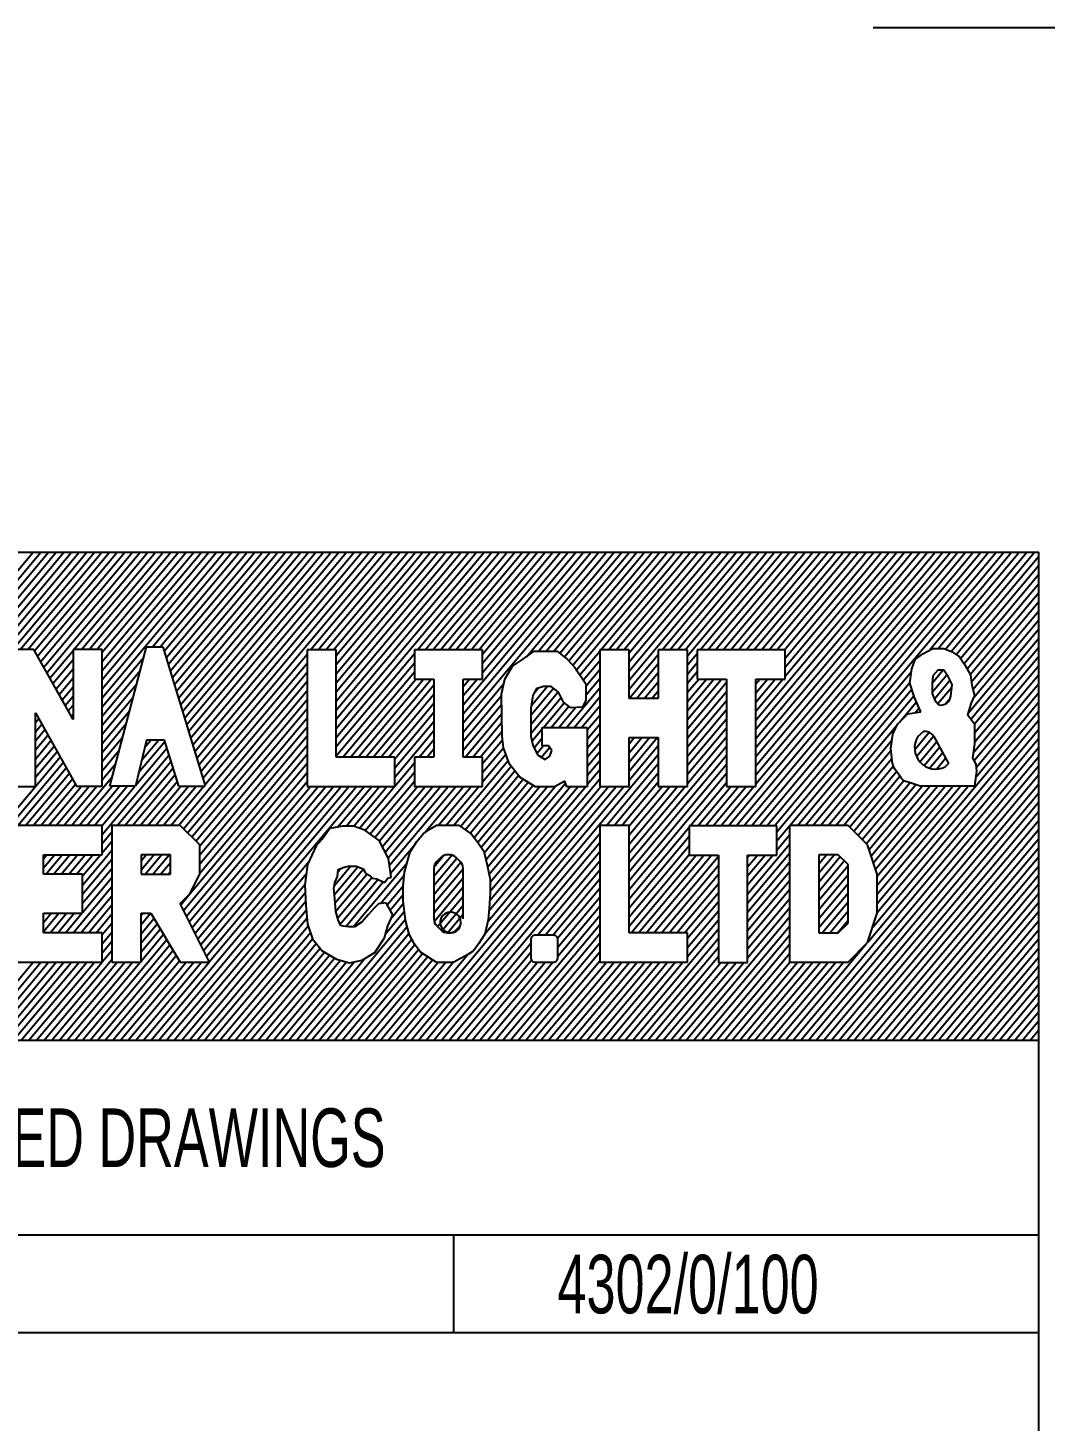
# Model space of a CAD drawing. Extents: x -5933 to 5929, y -4179 to 4187.
# Drawn here: x 5142 to 5664, y 3473 to 4187 of the extents above; entities that cross this region are included whole.
import ezdxf

# ---------------------------------------------------------------- set-up
doc = ezdxf.new("R2010")
doc.units = 0
doc.linetypes.add('SOLID', pattern=[0])
doc.layers.add('1', color=7, linetype='SOLID')
doc.layers.add('2', color=7, linetype='SOLID')

# ---------------------------------------------------------------- blocks, each defined once
blk = doc.blocks.new('*X475')
at = {"layer": '2', "color": 7, "linetype": 'SOLID'}
for points in [[(5103.342773, 3868.198486), (5145.185547, 3918.064209)], [(5107.259277, 3868.198486), (5149.101562, 3918.064209)], [(5111.175781, 3868.198486), (5153.017578, 3918.064209)], [(5115.091797, 3868.198486), (5156.933594, 3918.064209)], [(5119.007812, 3868.198486), (5160.850098, 3918.064209)], [(5121.400879, 3866.383057), (5164.766113, 3918.064209)], [(5121.400879, 3861.716064), (5168.682617, 3918.064209)], [(5121.400879, 3857.048828), (5172.598633, 3918.064209)], [(5134.672852, 3868.198486), (5176.514648, 3918.064209)], [(5138.588867, 3868.198486), (5180.430664, 3918.064209)], [(5142.504883, 3868.198486), (5184.347656, 3918.064209)], [(5145.852539, 3867.520752), (5188.26416, 3918.064209)], [(5147.422852, 3864.725098), (5192.180176, 3918.064209)], [(5148.993652, 3861.929688), (5196.096191, 3918.064209)], [(5150.563965, 3859.134277), (5200.012207, 3918.064209)], [(5152.134766, 3856.338379), (5203.928223, 3918.064209)], [(5166.001953, 3868.198486), (5207.844727, 3918.064209)], [(5169.918945, 3868.198486), (5211.761719, 3918.064209)], [(5173.834961, 3868.198486), (5215.677734, 3918.064209)], [(5177.751465, 3868.198486), (5219.59375, 3918.064209)], [(5180.483887, 3866.78833), (5223.509766, 3918.064209)], [(5180.483887, 3862.121094), (5227.425781, 3918.064209)], [(5180.483887, 3857.453857), (5231.342285, 3918.064209)], [(5180.483887, 3852.786865), (5235.258789, 3918.064209)], [(5180.483887, 3848.119629), (5239.174805, 3918.064209)], [(5180.483887, 3843.452393), (5243.09082, 3918.064209)], [(5206.266602, 3869.511475), (5247.006836, 3918.064209)], [(5210.182617, 3869.511475), (5250.922852, 3918.064209)], [(5212.237305, 3867.292725), (5254.839355, 3918.064209)], [(5213.28418, 3863.873535), (5258.755859, 3918.064209)], [(5214.331055, 3860.454346), (5262.671875, 3918.064209)], [(5215.378418, 3857.034912), (5266.587891, 3918.064209)], [(5216.425781, 3853.615723), (5270.503906, 3918.064209)], [(5217.473145, 3850.196533), (5274.419922, 3918.064209)], [(5218.52002, 3846.777344), (5278.336914, 3918.064209)], [(5219.566406, 3843.358154), (5282.253418, 3918.064209)], [(5220.614258, 3839.938965), (5286.169434, 3918.064209)], [(5221.661133, 3836.519775), (5290.085449, 3918.064209)], [(5222.708984, 3833.100342), (5294.001465, 3918.064209)], [(5223.755859, 3829.681152), (5297.91748, 3918.064209)], [(5224.802734, 3826.261963), (5301.833984, 3918.064209)], [(5225.849609, 3822.842773), (5305.750977, 3918.064209)], [(5226.896973, 3819.423584), (5309.666992, 3918.064209)], [(5227.944336, 3816.004395), (5313.583008, 3918.064209)], [(5228.991699, 3812.585205), (5317.499023, 3918.064209)], [(5230.038574, 3809.165527), (5321.415039, 3918.064209)], [(5231.085938, 3805.746582), (5325.331543, 3918.064209)], [(5287.29248, 3868.064209), (5329.248047, 3918.064209)], [(5291.208496, 3868.064209), (5333.164062, 3918.064209)], [(5295.125, 3868.064209), (5337.080078, 3918.064209)], [(5299.041992, 3868.064209), (5340.996094, 3918.064209)], [(5300.484375, 3865.117188), (5344.912598, 3918.064209)], [(5300.484375, 3860.449707), (5348.828613, 3918.064209)], [(5300.484375, 3855.782715), (5352.745117, 3918.064209)], [(5300.484375, 3851.115479), (5356.661133, 3918.064209)], [(5300.484375, 3846.448242), (5360.577148, 3918.064209)], [(5300.484375, 3841.78125), (5364.493164, 3918.064209)], [(5300.484375, 3837.114014), (5368.410156, 3918.064209)], [(5300.484375, 3832.446777), (5372.326172, 3918.064209)], [(5300.484375, 3827.779785), (5376.242676, 3918.064209)], [(5300.484375, 3823.112549), (5380.158691, 3918.064209)], [(5342.119629, 3868.064209), (5384.074707, 3918.064209)], [(5346.036133, 3868.064209), (5387.990723, 3918.064209)], [(5349.952148, 3868.064209), (5391.907227, 3918.064209)], [(5353.868164, 3868.064209), (5395.823242, 3918.064209)], [(5357.78418, 3868.064209), (5399.740234, 3918.064209)], [(5361.701172, 3868.064209), (5403.65625, 3918.064209)], [(5365.484375, 3839.90332), (5431.069336, 3918.064209)], [(5365.484375, 3835.236328), (5434.985352, 3918.064209)], [(5365.484375, 3830.568848), (5438.901855, 3918.064209)], [(5365.617188, 3868.064209), (5407.572266, 3918.064209)], [(5369.533691, 3868.064209), (5411.488281, 3918.064209)], [(5373.449707, 3868.064209), (5415.404785, 3918.064209)], [(5375.484375, 3865.82251), (5419.320801, 3918.064209)], [(5375.484375, 3861.155029), (5423.237305, 3918.064209)], [(5375.484375, 3856.488037), (5427.15332, 3918.064209)], [(5397.895996, 3864.52832), (5442.817871, 3918.064209)], [(5404.157715, 3867.323242), (5446.734375, 3918.064209)], [(5408.07373, 3867.323242), (5450.650391, 3918.064209)], [(5411.989746, 3867.323242), (5454.566406, 3918.064209)], [(5415.024902, 3866.273193), (5458.482422, 3918.064209)], [(5417.368164, 3864.398438), (5462.399414, 3918.064209)], [(5419.61377, 3862.407227), (5466.315918, 3918.064209)], [(5421.658203, 3860.176758), (5470.231934, 3918.064209)], [(5423.5625, 3857.778809), (5474.147949, 3918.064209)], [(5436.108887, 3868.064209), (5478.063965, 3918.064209)], [(5440.025391, 3868.064209), (5481.97998, 3918.064209)], [(5443.941406, 3868.064209), (5485.896484, 3918.064209)], [(5447.857422, 3868.064209), (5489.813477, 3918.064209)], [(5450.484375, 3866.527832), (5493.729492, 3918.064209)], [(5450.484375, 3861.860352), (5497.645508, 3918.064209)], [(5450.484375, 3857.193359), (5501.561523, 3918.064209)], [(5450.484375, 3852.525879), (5505.477539, 3918.064209)], [(5467.438965, 3868.064209), (5509.394043, 3918.064209)], [(5471.35498, 3868.064209), (5513.310547, 3918.064209)], [(5475.270996, 3868.064209), (5517.226562, 3918.064209)], [(5479.1875, 3868.064209), (5521.142578, 3918.064209)], [(5480.484375, 3864.942871), (5525.058594, 3918.064209)], [(5487.020508, 3868.064209), (5528.974609, 3918.064209)], [(5490.936523, 3868.064209), (5532.891113, 3918.064209)], [(5494.852539, 3868.064209), (5536.807617, 3918.064209)], [(5498.768555, 3868.064209), (5540.723633, 3918.064209)], [(5501.455566, 3777.922852), (5619.047852, 3918.064209)], [(5502.685059, 3868.064209), (5544.639648, 3918.064209)], [(5505.371582, 3777.922852), (5622.964355, 3918.064209)], [(5506.601562, 3868.064209), (5548.555664, 3918.064209)], [(5509.288086, 3777.922852), (5626.880371, 3918.064209)], [(5510.517578, 3868.064209), (5552.47168, 3918.064209)], [(5513.204102, 3777.922852), (5630.796875, 3918.064209)], [(5514.433594, 3868.064209), (5556.388672, 3918.064209)], [(5515.484375, 3831.979492), (5587.71875, 3918.064209)], [(5515.484375, 3827.312256), (5591.634766, 3918.064209)], [(5515.484375, 3822.645264), (5595.550781, 3918.064209)], [(5515.484375, 3817.978027), (5599.467285, 3918.064209)], [(5515.484375, 3813.310791), (5603.383301, 3918.064209)], [(5515.484375, 3808.643555), (5607.299805, 3918.064209)], [(5515.484375, 3803.976562), (5611.21582, 3918.064209)], [(5515.484375, 3799.309326), (5615.131836, 3918.064209)], [(5517.120117, 3777.922852), (5634.712891, 3918.064209)], [(5518.349609, 3868.064209), (5560.305176, 3918.064209)], [(5521.036133, 3777.922852), (5638.628906, 3918.064209)], [(5522.265625, 3868.064209), (5564.221191, 3918.064209)], [(5524.953125, 3777.922852), (5642.544922, 3918.064209)], [(5526.182129, 3868.064209), (5568.137207, 3918.064209)], [(5530.098633, 3868.064209), (5572.053223, 3918.064209)], [(5530.484375, 3863.857422), (5575.969238, 3918.064209)], [(5530.484375, 3859.189941), (5579.885742, 3918.064209)], [(5530.484375, 3854.522949), (5583.802734, 3918.064209)], [(5604.11377, 3867.595703), (5646.461914, 3918.064209)], [(5608.97168, 3868.718018), (5650.37793, 3918.064209)], [(5612.60498, 3868.381348), (5654.294434, 3918.064209)], [(5615.507324, 3867.172607), (5658.210449, 3918.064209)], [(5618.117676, 3865.615723), (5660.484375, 3916.107422)], [(5620.396484, 3863.665771), (5660.484375, 3911.44043)], [(5622.130859, 3861.064697), (5660.484375, 3906.772949)], [(5623.710938, 3858.281006), (5660.484375, 3902.105957)], [(5625.233398, 3855.42749), (5660.484375, 3897.438721)], [(5625.876953, 3851.528076), (5660.484375, 3892.771484)], [(5626.655273, 3847.78833), (5660.484375, 3888.104492)], [(5624.253418, 3835.591797), (5660.484375, 3878.77002)], [(5626.95752, 3843.481201), (5660.484375, 3883.437256)], [(5625.60791, 3832.538818), (5660.484375, 3874.102783)], [(5627.44873, 3830.064941), (5660.484375, 3869.435791)], [(5153.705078, 3853.542969), (5165.604492, 3867.723633)], [(5155.275879, 3850.747559), (5165.604492, 3863.056396)], [(5180.483887, 3838.785156), (5201.855469, 3864.254883)], [(5232.132812, 3802.327148), (5285.484375, 3865.909424)], [(5300.484375, 3818.445312), (5340.484375, 3866.115479)], [(5425.296875, 3855.178223), (5435.484375, 3867.319824)], [(5427.030273, 3852.577637), (5435.484375, 3862.652832)], [(5450.484375, 3847.858887), (5465.484375, 3865.735107)], [(5480.484375, 3860.275635), (5485.484375, 3866.234375)], [(5627.490723, 3825.447998), (5660.484375, 3864.768555)], [(5156.845703, 3847.951904), (5165.604492, 3858.38916)], [(5180.483887, 3834.118164), (5200.05957, 3857.447266)], [(5219.606445, 3778.064209), (5285.484375, 3856.574951)], [(5233.179688, 3798.908203), (5285.484375, 3861.242432)], [(5300.484375, 3813.778076), (5340.484375, 3861.448242)], [(5303.801758, 3813.064209), (5340.484375, 3856.78125)], [(5428.359375, 3849.494385), (5435.484375, 3857.985596)], [(5450.484375, 3843.191895), (5465.484375, 3861.068115)], [(5454.293945, 3843.064209), (5465.484375, 3856.400879)], [(5480.484375, 3855.608398), (5485.484375, 3861.567383)], [(5480.484375, 3850.941406), (5485.484375, 3856.899902)], [(5526.24707, 3774.797852), (5595.228516, 3857.006836)], [(5605.869141, 3846.352295), (5613.37793, 3855.300781)], [(5605.87793, 3851.030029), (5611.356445, 3857.55835)], [(5626.839844, 3815.338135), (5660.484375, 3855.434326)], [(5627.490723, 3820.781006), (5660.484375, 3860.101318)], [(5158.416992, 3845.156494), (5165.604492, 3853.721924)], [(5159.987305, 3842.361084), (5165.604492, 3849.054932)], [(5180.483887, 3829.450928), (5198.26416, 3850.639893)], [(5222.13623, 3776.412354), (5285.484375, 3851.907959)], [(5307.717773, 3813.064209), (5341.281738, 3853.064209)], [(5311.634766, 3813.064209), (5345.198242, 3853.064209)], [(5315.550781, 3813.064209), (5349.114258, 3853.064209)], [(5319.466797, 3813.064209), (5350.484375, 3850.029785)], [(5365.484375, 3849.237793), (5368.695801, 3853.064209)], [(5365.484375, 3844.570312), (5372.611816, 3853.064209)], [(5365.484375, 3825.901855), (5386.345215, 3850.762695)], [(5400.111816, 3834.498535), (5411.731445, 3848.34668)], [(5400.33252, 3839.428955), (5408.521484, 3849.188477)], [(5401.683594, 3845.705811), (5403.973633, 3848.43457)], [(5418.37793, 3828.26416), (5435.484375, 3848.651367)], [(5428.359375, 3844.827148), (5435.484375, 3853.318359)], [(5458.210449, 3843.064209), (5465.484375, 3851.733643)], [(5480.484375, 3846.27417), (5486.182129, 3853.064209)], [(5480.484375, 3841.606934), (5490.098633, 3853.064209)], [(5480.484375, 3836.939697), (5494.014648, 3853.064209)], [(5480.484375, 3832.272705), (5497.930664, 3853.064209)], [(5480.484375, 3827.605469), (5500.484375, 3851.44043)], [(5515.484375, 3850.648193), (5517.512207, 3853.064209)], [(5515.484375, 3845.980957), (5521.428223, 3853.064209)], [(5515.484375, 3841.313721), (5525.344238, 3853.064209)], [(5515.484375, 3836.646729), (5529.260254, 3853.064209)], [(5532.904297, 3778.064209), (5594.424805, 3851.38208)], [(5536.820312, 3778.064209), (5595.385254, 3847.859131)], [(5606.957031, 3842.981445), (5614.950195, 3852.50708)], [(5608.762207, 3840.46582), (5615.839844, 3848.900146)], [(5627.237305, 3811.144531), (5660.484375, 3850.76709)], [(5161.557617, 3839.56543), (5165.604492, 3844.387695)], [(5180.483887, 3824.783691), (5196.467773, 3843.832764)], [(5224.265625, 3774.283203), (5285.484375, 3847.240967)], [(5226.395508, 3772.153564), (5285.484375, 3842.573486)], [(5323.382812, 3813.064209), (5350.484375, 3845.362793)], [(5327.299316, 3813.064209), (5350.484375, 3840.695801)], [(5365.484375, 3821.234863), (5385.126953, 3844.643555)], [(5400.111816, 3829.831299), (5414.164062, 3846.577637)], [(5400.111816, 3825.164062), (5415.667969, 3843.703369)], [(5406.628906, 3828.26416), (5417.227051, 3840.894043)], [(5422.293945, 3828.26416), (5435.484375, 3843.984131)], [(5462.126465, 3843.064209), (5465.484375, 3847.06665)], [(5480.484375, 3822.938232), (5500.484375, 3846.773438)], [(5480.484375, 3818.27124), (5500.484375, 3842.106445)], [(5540.736328, 3778.064209), (5596.498535, 3844.518799)], [(5589.048828, 3830.973633), (5597.764648, 3841.361084)], [(5612.495117, 3840.247559), (5615.194336, 3843.464111)], [(5628.116211, 3802.857666), (5660.484375, 3841.432861)], [(5628.350586, 3807.804932), (5660.484375, 3846.099854)], [(5146.347168, 3835.439697), (5146.472168, 3835.588379)], [(5163.12793, 3836.77002), (5165.604492, 3839.720459)], [(5164.698242, 3833.974365), (5165.604492, 3835.053467)], [(5180.483887, 3820.116699), (5194.672363, 3837.025391)], [(5228.524902, 3770.02417), (5285.484375, 3837.906494)], [(5330.484375, 3812.193359), (5350.484375, 3836.02832)], [(5365.484375, 3816.567383), (5385.201172, 3840.064453)], [(5366.460938, 3813.064209), (5385.274414, 3835.485352)], [(5410.545898, 3828.26416), (5419.65918, 3839.125488)], [(5414.461914, 3828.26416), (5423.06543, 3838.517578)], [(5426.210449, 3828.26416), (5435.484375, 3839.316895)], [(5429.057617, 3826.98999), (5435.484375, 3834.649658)], [(5480.484375, 3813.60376), (5500.484375, 3837.438965)], [(5577.715332, 3738.125), (5660.484375, 3836.765381)], [(5597.037109, 3835.82666), (5599.089355, 3838.271729)], [(5146.347168, 3830.772705), (5148.036133, 3832.785645)], [(5146.347168, 3826.105469), (5149.600586, 3829.98291)], [(5146.347168, 3821.438232), (5151.164551, 3827.179932)], [(5180.483887, 3815.449219), (5192.875977, 3830.217773)], [(5230.484375, 3767.692871), (5285.484375, 3833.239258)], [(5230.484375, 3763.025391), (5285.484375, 3828.572021)], [(5330.484375, 3807.526367), (5350.484375, 3831.361328)], [(5330.484375, 3802.859131), (5350.484375, 3826.694092)], [(5370.376953, 3813.064209), (5385.349121, 3830.906006)], [(5400.697266, 3821.194336), (5406.040039, 3827.5625)], [(5429.057617, 3822.322754), (5435.484375, 3829.982666)], [(5480.484375, 3808.936768), (5500.484375, 3832.771973)], [(5480.484375, 3804.269775), (5500.484375, 3828.104492)], [(5544.652832, 3778.064209), (5587.888184, 3829.59082)], [(5575.352051, 3725.974121), (5660.484375, 3827.431396)], [(5577.715332, 3733.458008), (5660.484375, 3832.098389)], [(5146.347168, 3816.770996), (5152.729492, 3824.377197)], [(5146.347168, 3812.104004), (5154.293945, 3821.574463)], [(5180.483887, 3810.782227), (5191.080078, 3823.410645)], [(5199.223145, 3805.111328), (5212.651367, 3821.114258)], [(5200.79834, 3811.65625), (5209.316406, 3821.807129)], [(5202.374023, 3818.200928), (5205.400391, 3821.807129)], [(5230.484375, 3758.358398), (5285.484375, 3823.905029)], [(5230.484375, 3753.691406), (5285.484375, 3819.237793)], [(5342.963867, 3813.064209), (5350.484375, 3822.026855)], [(5374.293945, 3813.064209), (5385.422363, 3826.327148)], [(5375.484375, 3809.816406), (5385.672852, 3821.958252)], [(5401.822266, 3817.868408), (5406.040039, 3822.895264)], [(5429.057617, 3817.655762), (5435.484375, 3825.31543)], [(5429.057617, 3812.988525), (5435.484375, 3820.648193)], [(5450.484375, 3819.855957), (5453.176758, 3823.064209)], [(5450.484375, 3815.188477), (5457.092773, 3823.064209)], [(5450.484375, 3810.521484), (5461.009766, 3823.064209)], [(5450.484375, 3805.854492), (5464.925781, 3823.064209)], [(5480.484375, 3799.602295), (5500.484375, 3823.4375)], [(5548.568848, 3778.064209), (5585.206055, 3821.727295)], [(5572.770996, 3718.231201), (5660.484375, 3822.763916)], [(5596.855469, 3816.941895), (5604.286133, 3825.797119)], [(5597.773438, 3813.367676), (5606.517578, 3823.788818)], [(5598.349609, 3823.38916), (5598.630859, 3823.724365)], [(5599.461914, 3810.712646), (5608.071289, 3820.973633)], [(5146.347168, 3807.436768), (5155.858398, 3818.771484)], [(5146.347168, 3802.769531), (5157.422363, 3815.96875)], [(5146.347168, 3798.102539), (5158.986816, 3813.166016)], [(5180.483887, 3806.115234), (5189.284668, 3816.603516)], [(5180.484375, 3773.445312), (5214.787598, 3814.326416)], [(5197.647461, 3798.566406), (5213.719727, 3817.720215)], [(5225.48584, 3743.066895), (5285.484375, 3814.570557)], [(5342.697754, 3668.064209), (5465.484375, 3814.396484)], [(5346.879883, 3813.064209), (5350.484375, 3817.359863)], [(5375.484375, 3805.14917), (5386.154785, 3817.865234)], [(5375.484375, 3800.481934), (5387.353027, 3814.626221)], [(5403.28418, 3814.943848), (5406.560059, 3818.8479)], [(5405.603027, 3813.039551), (5409.775391, 3818.012695)], [(5429.057617, 3808.321289), (5435.484375, 3815.981201)], [(5450.484375, 3801.187012), (5465.484375, 3819.063477)], [(5450.484375, 3759.182617), (5500.484375, 3818.770508)], [(5450.484375, 3754.515381), (5500.484375, 3814.103027)], [(5534.592285, 3668.064209), (5660.484375, 3818.096924)], [(5538.508301, 3668.064209), (5660.484375, 3813.429688)], [(5552.485352, 3778.064209), (5584.709473, 3816.467773)], [(5556.401367, 3778.064209), (5585.183105, 3812.364746)], [(5601.714844, 3808.730713), (5609.624023, 3818.156494)], [(5604.521484, 3807.408691), (5611.17627, 3815.339355)], [(5608.041016, 3806.935791), (5612.728516, 3812.521973)], [(5130.090332, 3774.061523), (5160.55127, 3810.363281)], [(5137.365723, 3778.064209), (5162.115234, 3807.560059)], [(5180.483887, 3801.447754), (5187.489258, 3809.795898)], [(5188.276367, 3778.064209), (5215.856445, 3810.932617)], [(5192.192383, 3778.064209), (5216.924805, 3807.538818)], [(5222.24707, 3734.539795), (5285.484375, 3809.90332)], [(5223.708984, 3731.61499), (5285.484375, 3805.236328)], [(5315.283203, 3775.408203), (5340.484375, 3805.442139)], [(5330.484375, 3798.191895), (5340.484375, 3810.109619)], [(5360.590332, 3778.064209), (5388.5625, 3811.400391)], [(5364.108887, 3777.590088), (5390.040039, 3808.494873)], [(5366.598633, 3775.890625), (5391.938965, 3806.090088)], [(5429.057617, 3803.654297), (5435.484375, 3811.313721)], [(5429.057617, 3798.987061), (5435.484375, 3806.646729)], [(5438.915039, 3778.064209), (5465.484375, 3809.729004)], [(5442.831055, 3778.064209), (5465.484375, 3805.062012)], [(5450.484375, 3749.848389), (5500.484375, 3809.436035)], [(5542.424316, 3668.064209), (5660.484375, 3808.762451)], [(5560.317383, 3778.064209), (5585.799805, 3808.432617)], [(5563.541016, 3777.23877), (5587.497559, 3805.788818)], [(5128.931641, 3777.347656), (5146.314453, 3798.064209)], [(5141.281738, 3778.064209), (5163.679688, 3804.757324)], [(5145.197754, 3778.064209), (5165.244141, 3801.95459)], [(5149.11377, 3778.064209), (5166.809082, 3799.151611)], [(5153.030273, 3778.064209), (5169.904785, 3798.173828)], [(5156.947266, 3778.064209), (5173.820801, 3798.173828)], [(5160.863281, 3778.064209), (5177.736816, 3798.173828)], [(5164.779297, 3778.064209), (5185.693359, 3802.988525)], [(5168.695312, 3778.064209), (5185.568848, 3798.173828)], [(5172.611328, 3778.064209), (5189.485352, 3798.173828)], [(5176.527832, 3778.064209), (5193.402344, 3798.173828)], [(5180.444336, 3778.064209), (5197.318359, 3798.173828)], [(5196.108887, 3778.064209), (5217.993164, 3804.14502)], [(5200.024902, 3778.064209), (5219.061523, 3800.750977)], [(5203.941406, 3778.064209), (5220.81543, 3798.173828)], [(5205.629883, 3668.064209), (5314.712402, 3798.064209)], [(5207.857422, 3778.064209), (5224.731445, 3798.173828)], [(5211.773438, 3778.064209), (5228.647461, 3798.173828)], [(5215.689453, 3778.064209), (5232.563477, 3798.173828)], [(5225.171387, 3728.69043), (5285.484375, 3800.569092)], [(5226.633301, 3725.766113), (5287.299316, 3798.064209)], [(5228.095703, 3722.841553), (5291.215332, 3798.064209)], [(5229.558105, 3719.916992), (5295.131836, 3798.064209)], [(5231.020508, 3716.992432), (5299.047852, 3798.064209)], [(5232.48291, 3714.067871), (5302.963867, 3798.064209)], [(5233.945312, 3711.143555), (5306.879883, 3798.064209)], [(5235.407715, 3708.218994), (5310.796387, 3798.064209)], [(5301.172852, 3777.260986), (5318.628906, 3798.064209)], [(5305.508301, 3777.760986), (5322.544922, 3798.064209)], [(5309.40918, 3777.742188), (5326.460938, 3798.064209)], [(5312.370117, 3776.60376), (5330.376953, 3798.064209)], [(5317.743164, 3773.672119), (5340.484375, 3800.775146)], [(5320.202148, 3771.936279), (5342.126465, 3798.064209)], [(5322.595215, 3770.121094), (5346.04248, 3798.064209)], [(5324.100586, 3767.247559), (5349.958496, 3798.064209)], [(5325.605469, 3764.374512), (5353.874512, 3798.064209)], [(5327.110352, 3761.500977), (5357.791016, 3798.064209)], [(5327.782227, 3757.633789), (5361.707031, 3798.064209)], [(5334.865234, 3668.064209), (5443.947754, 3798.064209)], [(5338.78125, 3668.064209), (5447.86377, 3798.064209)], [(5345.67627, 3774.29248), (5365.624023, 3798.064209)], [(5352.757812, 3778.064209), (5369.540039, 3798.064209)], [(5356.673828, 3778.064209), (5373.456055, 3798.064209)], [(5369.088867, 3774.190918), (5393.837891, 3803.685547)], [(5371.123535, 3771.949219), (5396.17627, 3801.805176)], [(5372.961426, 3769.472168), (5398.768555, 3800.227295)], [(5374.696289, 3766.872314), (5401.360352, 3798.649414)], [(5376.225586, 3764.027344), (5404.667969, 3797.923584)], [(5376.630859, 3722.505371), (5440.031738, 3798.064209)], [(5377.110352, 3760.414795), (5408.583984, 3797.923584)], [(5377.967773, 3756.769531), (5412.647461, 3798.100098)], [(5378.244629, 3729.096191), (5436.115723, 3798.064209)], [(5378.73291, 3734.345703), (5435.484375, 3801.979736)], [(5378.734375, 3753.015381), (5417.922363, 3799.718018)], [(5379.043945, 3739.383789), (5428.165039, 3797.923584)], [(5379.264648, 3748.980713), (5420.33252, 3797.923584)], [(5379.264648, 3744.313477), (5424.248535, 3797.923584)], [(5446.74707, 3778.064209), (5465.484375, 3800.39502)], [(5450.484375, 3745.181152), (5500.484375, 3804.768555)], [(5450.484375, 3777.851318), (5467.445312, 3798.064209)], [(5450.484375, 3773.184082), (5471.361328, 3798.064209)], [(5450.484375, 3768.516846), (5475.277832, 3798.064209)], [(5450.484375, 3763.849854), (5479.194336, 3798.064209)], [(5481.874512, 3777.922852), (5500.484375, 3800.101562)], [(5485.791016, 3777.922852), (5502.691406, 3798.064209)], [(5489.707031, 3777.922852), (5506.607422, 3798.064209)], [(5493.623047, 3777.922852), (5510.523438, 3798.064209)], [(5497.539062, 3777.922852), (5514.439453, 3798.064209)], [(5546.34082, 3668.064209), (5660.484375, 3804.095459)], [(5550.257812, 3668.064209), (5660.484375, 3799.428223)], [(5565.669922, 3775.109375), (5589.297852, 3803.267578)], [(5567.800293, 3772.979736), (5591.360352, 3801.058105)], [(5569.929199, 3770.850586), (5594.34668, 3799.950684)], [(5572.058594, 3768.720947), (5597.434082, 3798.962646)], [(5573.485352, 3765.75415), (5600.771484, 3798.272461)], [(5574.599121, 3762.414062), (5604.6875, 3798.272461)], [(5575.712402, 3759.07373), (5608.603516, 3798.272461)], [(5576.826172, 3755.733398), (5612.52002, 3798.272461)], [(5577.715332, 3752.126709), (5616.436523, 3798.272461)], [(5577.715332, 3747.459473), (5620.352539, 3798.272461)], [(5577.715332, 3742.79248), (5624.268555, 3798.272461)], [(5554.173828, 3668.064209), (5660.484375, 3794.760986)], [(5558.089844, 3668.064209), (5660.484375, 3790.09375)], [(5562.005859, 3668.064209), (5660.484375, 3785.426758)], [(5450.484375, 3740.513916), (5481.24707, 3777.175049)], [(5526.24707, 3770.130615), (5532.715332, 3777.8396)], [(5565.922363, 3668.064209), (5660.484375, 3780.759521)], [(5180.484375, 3768.77832), (5185.484375, 3774.737305)], [(5180.484375, 3764.111328), (5185.484375, 3770.069824)], [(5346.61377, 3668.064209), (5435.484375, 3773.976562)], [(5350.529785, 3668.064209), (5435.484375, 3769.309326)], [(5450.484375, 3735.846924), (5481.24707, 3772.507812)], [(5526.24707, 3765.463623), (5532.715332, 3773.172363)], [(5569.838379, 3668.064209), (5660.484375, 3776.092285)], [(5573.754883, 3668.064209), (5660.484375, 3771.425293)], [(5150.484375, 3761.028809), (5152.192383, 3763.064209)], [(5150.484375, 3756.361816), (5156.108398, 3763.064209)], [(5151.633789, 3753.064209), (5160.024902, 3763.064209)], [(5155.550781, 3753.064209), (5163.941406, 3763.064209)], [(5159.466797, 3753.064209), (5167.857422, 3763.064209)], [(5163.382812, 3753.064209), (5171.773438, 3763.064209)], [(5167.298828, 3753.064209), (5175.689453, 3763.064209)], [(5170.484375, 3747.526611), (5185.484375, 3765.402832)], [(5170.484375, 3752.193604), (5179.605469, 3763.064209)], [(5200.484375, 3759.943359), (5203.103027, 3763.064209)], [(5200.484375, 3755.276123), (5207.019531, 3763.064209)], [(5202.544922, 3753.064209), (5210.936523, 3763.064209)], [(5206.460938, 3753.064209), (5214.852539, 3763.064209)], [(5328.32959, 3753.618652), (5340.99707, 3768.716064)], [(5350.484375, 3752.019287), (5359.626953, 3762.914795)], [(5350.542969, 3756.756348), (5355.443359, 3762.596191)], [(5354.445801, 3668.064209), (5435.484375, 3764.642334)], [(5450.484375, 3731.179443), (5481.24707, 3767.84082)], [(5450.484375, 3726.512451), (5481.24707, 3763.173584)], [(5451.507812, 3723.064209), (5484.953125, 3762.922852)], [(5455.423828, 3723.064209), (5488.869141, 3762.922852)], [(5459.339844, 3723.064209), (5492.785645, 3762.922852)], [(5463.256348, 3723.064209), (5496.24707, 3762.381348)], [(5511.24707, 3742.920166), (5532.715332, 3768.505371)], [(5511.24707, 3738.25293), (5532.715332, 3763.838135)], [(5511.24707, 3761.588867), (5512.366211, 3762.922852)], [(5511.24707, 3756.921631), (5516.283203, 3762.922852)], [(5511.24707, 3752.254395), (5520.199219, 3762.922852)], [(5511.24707, 3747.587402), (5524.115234, 3762.922852)], [(5547.715332, 3763.045654), (5547.730469, 3763.064209)], [(5547.715332, 3758.378662), (5551.647461, 3763.064209)], [(5547.715332, 3753.711182), (5555.563477, 3763.064209)], [(5577.670898, 3668.064209), (5660.484375, 3766.758057)], [(5170.484375, 3742.859131), (5185.484375, 3760.735352)], [(5170.484375, 3738.192139), (5185.484375, 3756.068359)], [(5209.545898, 3668.064209), (5286.509277, 3759.785645)], [(5210.376953, 3753.064209), (5215.484375, 3759.150879)], [(5299.50293, 3747.268311), (5307.82959, 3757.191162)], [(5299.557617, 3742.665771), (5311.476562, 3756.870117)], [(5299.87793, 3738.380859), (5314.335938, 3755.610596)], [(5301.31543, 3754.094727), (5302.983887, 3756.083496)], [(5309.169434, 3726.117676), (5336.743652, 3758.979736)], [(5350.484375, 3747.352295), (5362.21582, 3761.333008)], [(5350.484375, 3742.685059), (5364.331543, 3759.187256)], [(5350.484375, 3738.017822), (5365.484375, 3755.894043)], [(5403.53418, 3721.897949), (5435.484375, 3759.975098)], [(5407.450195, 3721.897949), (5435.484375, 3755.307861)], [(5467.172363, 3723.064209), (5496.24707, 3757.713867)], [(5511.24707, 3733.585938), (5532.715332, 3759.170898)], [(5547.715332, 3749.044189), (5558.674316, 3762.10498)], [(5547.715332, 3744.377197), (5560.804688, 3759.975586)], [(5547.715332, 3739.709717), (5562.715332, 3757.585938)], [(5581.586914, 3668.064209), (5660.484375, 3762.09082)], [(5585.50293, 3668.064209), (5660.484375, 3757.423828)], [(5170.484375, 3733.525146), (5185.484375, 3751.401367)], [(5213.461914, 3668.064209), (5285.158203, 3753.508301)], [(5214.292969, 3753.064209), (5215.484375, 3754.483643)], [(5217.37793, 3668.064209), (5284.472656, 3748.024414)], [(5300.166504, 3734.057129), (5316.254883, 3753.230225)], [(5301.187012, 3730.606445), (5318.643555, 3751.409912)], [(5302.427246, 3727.416992), (5321.705078, 3750.391846)], [(5305.379883, 3726.268311), (5324.558105, 3749.124023)], [(5323.098145, 3738.050293), (5335.26416, 3752.549072)], [(5350.484375, 3733.35083), (5365.484375, 3751.227051)], [(5411.366699, 3721.897949), (5435.484375, 3750.640625)], [(5471.088867, 3723.064209), (5496.24707, 3753.046875)], [(5475.004883, 3723.064209), (5496.24707, 3748.379395)], [(5511.24707, 3728.918457), (5532.715332, 3754.503906)], [(5511.24707, 3724.251465), (5532.715332, 3749.83667)], [(5547.715332, 3735.042725), (5562.715332, 3752.918945)], [(5547.715332, 3730.375732), (5562.715332, 3748.251953)], [(5589.419434, 3668.064209), (5660.484375, 3752.756348)], [(5593.335449, 3668.064209), (5660.484375, 3748.089355)], [(5165.623047, 3723.064209), (5185.484375, 3746.733887)], [(5169.540039, 3723.064209), (5185.484375, 3742.066895)], [(5220.785156, 3737.464355), (5225.478516, 3743.058594)], [(5221.294434, 3668.064209), (5284.584961, 3743.490234)], [(5326.530762, 3737.474121), (5334.842773, 3747.37915)], [(5328.125, 3734.707031), (5334.801758, 3742.663574)], [(5350.645508, 3728.875732), (5365.484375, 3746.559814)], [(5352.331543, 3726.217285), (5365.484375, 3741.892578)], [(5413.908203, 3720.259766), (5435.484375, 3745.973633)], [(5414.061523, 3715.775146), (5435.484375, 3741.306396)], [(5478.920898, 3723.064209), (5496.24707, 3743.712402)], [(5511.24707, 3719.584473), (5532.715332, 3745.169434)], [(5547.715332, 3725.708252), (5562.715332, 3743.584473)], [(5597.251953, 3668.064209), (5660.484375, 3743.422363)], [(5173.456055, 3723.064209), (5185.484375, 3737.399902)], [(5225.210938, 3668.064209), (5284.77002, 3739.044189)], [(5229.126953, 3668.064209), (5285.064453, 3734.728027)], [(5325.705566, 3722.489014), (5335.44043, 3734.090332)], [(5328.903809, 3730.967773), (5334.958496, 3738.183594)], [(5354.486328, 3724.117432), (5365.484375, 3737.225586)], [(5414.061523, 3711.10791), (5435.484375, 3736.63916)], [(5480.484375, 3720.260742), (5496.24707, 3739.04541)], [(5480.484375, 3715.593262), (5496.24707, 3734.37793)], [(5511.24707, 3714.916992), (5532.715332, 3740.502441)], [(5511.24707, 3710.25), (5532.715332, 3735.834961)], [(5549.413086, 3723.064209), (5562.715332, 3738.91748)], [(5553.329102, 3723.064209), (5562.715332, 3734.250244)], [(5601.167969, 3668.064209), (5660.484375, 3738.754883)], [(5605.083984, 3668.064209), (5660.484375, 3734.087891)], [(5150.484375, 3733.025879), (5150.51709, 3733.064209)], [(5150.484375, 3728.358398), (5154.433594, 3733.064209)], [(5150.484375, 3723.691406), (5158.349609, 3733.064209)], [(5153.874512, 3723.064209), (5162.265625, 3733.064209)], [(5157.790527, 3723.064209), (5166.181641, 3733.064209)], [(5161.707031, 3723.064209), (5170.097656, 3733.064209)], [(5177.37207, 3723.064209), (5185.484375, 3732.732422)], [(5180.484375, 3722.106689), (5185.484375, 3728.06543)], [(5200.484375, 3731.94043), (5201.428223, 3733.064209)], [(5200.484375, 3727.272949), (5205.344238, 3733.064209)], [(5200.484375, 3722.605957), (5207.058594, 3730.440674)], [(5200.484375, 3717.938965), (5208.691406, 3727.719482)], [(5233.042969, 3668.064209), (5285.447266, 3730.51709)], [(5236.958984, 3668.064209), (5286.037598, 3726.553223)], [(5283.954102, 3668.064209), (5335.921875, 3729.99707)], [(5357.518555, 3723.064209), (5365.484375, 3732.55835)], [(5381.859863, 3668.064209), (5435.484375, 3731.972168)], [(5385.775879, 3668.064209), (5435.484375, 3727.304688)], [(5479.765625, 3668.064209), (5532.715332, 3731.167969)], [(5480.484375, 3710.92627), (5496.24707, 3729.710938)], [(5483.681641, 3668.064209), (5532.715332, 3726.500977)], [(5557.245605, 3723.064209), (5562.715332, 3729.583008)], [(5609, 3668.064209), (5660.484375, 3729.42041)], [(5170.383301, 3668.064209), (5213.589844, 3719.55542)], [(5180.484375, 3717.439453), (5185.484375, 3723.398193)], [(5200.484375, 3713.271484), (5210.324707, 3724.998047)], [(5200.484375, 3708.604492), (5211.957031, 3722.276611)], [(5240.875, 3668.064209), (5287.197266, 3723.268066)], [(5244.791992, 3668.064209), (5288.358398, 3719.984863)], [(5287.870605, 3668.064209), (5336.771484, 3726.341553)], [(5291.786621, 3668.064209), (5337.669922, 3722.745605)], [(5295.703125, 3668.064209), (5339.154297, 3719.847412)], [(5389.692383, 3668.064209), (5435.484375, 3722.637695)], [(5448.435059, 3668.064209), (5496.24707, 3725.043945)], [(5452.351562, 3668.064209), (5496.24707, 3720.376465)], [(5487.597656, 3668.064209), (5532.715332, 3721.833496)], [(5612.916992, 3668.064209), (5660.484375, 3724.753418)], [(5616.833008, 3668.064209), (5660.484375, 3720.086426)], [(5174.299805, 3668.064209), (5215.222656, 3716.833984)], [(5178.216797, 3668.064209), (5216.855469, 3714.112793)], [(5180.484375, 3712.772217), (5185.484375, 3718.730957)], [(5180.484375, 3708.105225), (5185.484375, 3714.063965)], [(5248.708496, 3668.064209), (5290.251953, 3717.574463)], [(5252.624512, 3668.064209), (5292.145996, 3715.164062)], [(5256.540527, 3668.064209), (5294.375, 3713.15332)], [(5299.619141, 3668.064209), (5340.722656, 3717.049561)], [(5303.535156, 3668.064209), (5342.570801, 3714.584961)], [(5307.451172, 3668.064209), (5344.692383, 3712.446533)], [(5358.362305, 3668.064209), (5400.111816, 3717.819336)], [(5362.27832, 3668.064209), (5400.111816, 3713.1521)], [(5393.608398, 3668.064209), (5435.484375, 3717.970703)], [(5397.524414, 3668.064209), (5435.484375, 3713.303223)], [(5456.268555, 3668.064209), (5496.24707, 3715.709473)], [(5491.513672, 3668.064209), (5532.715332, 3717.166504)], [(5495.429688, 3668.064209), (5532.715332, 3712.499023)], [(5530.67627, 3668.064209), (5572.191406, 3717.540039)], [(5620.749512, 3668.064209), (5660.484375, 3715.418945)], [(5111.640137, 3668.064209), (5145.20459, 3708.064209)], [(5115.556641, 3668.064209), (5149.120605, 3708.064209)], [(5119.472656, 3668.064209), (5153.037109, 3708.064209)], [(5123.388672, 3668.064209), (5156.953125, 3708.064209)], [(5127.305176, 3668.064209), (5160.869141, 3708.064209)], [(5131.221191, 3668.064209), (5164.785156, 3708.064209)], [(5135.137695, 3668.064209), (5168.70166, 3708.064209)], [(5139.053711, 3668.064209), (5172.617676, 3708.064209)], [(5142.969727, 3668.064209), (5176.53418, 3708.064209)], [(5146.885742, 3668.064209), (5180.450195, 3708.064209)], [(5150.802734, 3668.064209), (5185.484375, 3709.396729)], [(5154.719238, 3668.064209), (5188.282227, 3708.064209)], [(5158.635254, 3668.064209), (5192.199219, 3708.064209)], [(5162.55127, 3668.064209), (5196.115234, 3708.064209)], [(5166.467285, 3668.064209), (5200.031738, 3708.064209)], [(5182.132812, 3668.064209), (5218.488281, 3711.391602)], [(5186.048828, 3668.064209), (5220.121094, 3708.67041)], [(5189.964844, 3668.064209), (5223.529297, 3708.064209)], [(5193.880859, 3668.064209), (5227.445312, 3708.064209)], [(5197.797363, 3668.064209), (5231.361328, 3708.064209)], [(5201.713867, 3668.064209), (5235.277344, 3708.064209)], [(5260.456543, 3668.064209), (5296.99707, 3711.611084)], [(5264.372559, 3668.064209), (5299.619141, 3710.068604)], [(5268.289062, 3668.064209), (5302.601562, 3708.955322)], [(5272.206055, 3668.064209), (5305.800781, 3708.102051)], [(5276.12207, 3668.064209), (5309.861328, 3708.273926)], [(5280.038086, 3668.064209), (5315.12793, 3709.883301)], [(5311.367676, 3668.064209), (5347.186523, 3710.750977)], [(5315.283691, 3668.064209), (5349.789062, 3709.185547)], [(5319.200195, 3668.064209), (5352.763672, 3708.064209)], [(5323.116211, 3668.064209), (5356.680176, 3708.064209)], [(5327.032227, 3668.064209), (5360.785156, 3708.288574)], [(5330.948242, 3668.064209), (5367.676758, 3711.835449)], [(5366.195312, 3668.064209), (5400.560547, 3709.019531)], [(5370.111328, 3668.064209), (5403.578125, 3707.948242)], [(5374.027344, 3668.064209), (5407.494141, 3707.948242)], [(5377.943359, 3668.064209), (5411.410156, 3707.948242)], [(5401.44043, 3668.064209), (5435.484375, 3708.63623)], [(5405.356934, 3668.064209), (5438.920898, 3708.064209)], [(5409.272949, 3668.064209), (5442.836914, 3708.064209)], [(5413.189453, 3668.064209), (5446.753418, 3708.064209)], [(5417.105469, 3668.064209), (5450.669434, 3708.064209)], [(5421.021484, 3668.064209), (5454.585938, 3708.064209)], [(5424.9375, 3668.064209), (5458.501953, 3708.064209)], [(5428.854492, 3668.064209), (5462.417969, 3708.064209)], [(5432.770996, 3668.064209), (5466.333984, 3708.064209)], [(5436.687012, 3668.064209), (5470.250977, 3708.064209)], [(5440.603027, 3668.064209), (5474.166992, 3708.064209)], [(5444.519043, 3668.064209), (5478.083496, 3708.064209)], [(5460.18457, 3668.064209), (5496.24707, 3711.042236)], [(5464.100586, 3668.064209), (5497.545898, 3707.922852)], [(5468.016602, 3668.064209), (5501.462402, 3707.922852)], [(5471.932617, 3668.064209), (5505.378418, 3707.922852)], [(5475.849121, 3668.064209), (5509.294434, 3707.922852)], [(5499.346191, 3668.064209), (5532.910156, 3708.064209)], [(5503.262695, 3668.064209), (5536.826172, 3708.064209)], [(5507.178711, 3668.064209), (5540.742676, 3708.064209)], [(5511.094727, 3668.064209), (5544.65918, 3708.064209)], [(5515.010742, 3668.064209), (5548.575195, 3708.064209)], [(5518.926758, 3668.064209), (5552.491211, 3708.064209)], [(5522.84375, 3668.064209), (5556.407227, 3708.064209)], [(5526.760254, 3668.064209), (5560.323242, 3708.064209)], [(5624.665527, 3668.064209), (5660.484375, 3710.751953)], [(5628.581543, 3668.064209), (5660.484375, 3706.084473)], [(5632.497559, 3668.064209), (5660.484375, 3701.41748)], [(5636.414062, 3668.064209), (5660.484375, 3696.750488)], [(5640.330078, 3668.064209), (5660.484375, 3692.083008)], [(5644.24707, 3668.064209), (5660.484375, 3687.416016)], [(5648.163086, 3668.064209), (5660.484375, 3682.749023)], [(5652.079102, 3668.064209), (5660.484375, 3678.081543)], [(5655.995117, 3668.064209), (5660.484375, 3673.414551)], [(5659.911621, 3668.064209), (5660.484375, 3668.747559)]]:
    blk.add_lwpolyline(points, dxfattribs=at)

msp = doc.modelspace()

# ---------------------------------------------------------------- linework, layer by layer
at = {"layer": '1', "color": 7, "linetype": 'SOLID'}
for points in [[(-5381.261719, 3918.064209), (5660.484375, 3918.064209)], [(5660.484375, -3914.350342), (5660.484375, 3918.064209)], [(4710.484375, 3668.064209), (5660.484375, 3668.064209)]]:
    msp.add_lwpolyline(points, dxfattribs=at)
at = {"layer": '2', "color": 7, "linetype": 'SOLID'}
for points in [[(5929.144531, 4186.724121), (5575.644531, 4186.724121)], [(5184.422852, 3798.173828), (5203.242188, 3869.511475)], [(5203.242188, 3869.511475), (5211.557617, 3869.511475)], [(5211.557617, 3869.511475), (5233.370117, 3798.286377)], [(5145.47168, 3868.198486), (5131.904297, 3868.198486)], [(5165.604492, 3832.363037), (5145.47168, 3868.198486)], [(5180.483887, 3868.198486), (5165.604492, 3868.198486)], [(5165.604492, 3868.198486), (5165.604492, 3832.363037)], [(5180.483887, 3798.173828), (5180.483887, 3868.198486)], [(5285.484375, 3868.064209), (5285.484375, 3798.064209)], [(5300.484375, 3868.064209), (5285.484375, 3868.064209)], [(5300.484375, 3813.064209), (5300.484375, 3868.064209)], [(5340.484375, 3868.064209), (5340.484375, 3853.064209)], [(5375.484375, 3868.064209), (5340.484375, 3868.064209)], [(5375.484375, 3853.064209), (5375.484375, 3868.064209)], [(5390.695801, 3859.650879), (5395.926758, 3863.138184)], [(5395.926758, 3863.138184), (5401.855469, 3867.323242)], [(5401.855469, 3867.323242), (5413.711914, 3867.323242)], [(5413.711914, 3867.323242), (5418.944336, 3863.138184)], [(5418.944336, 3863.138184), (5422.779297, 3858.953125)], [(5435.484375, 3868.064209), (5435.484375, 3798.064209)], [(5450.484375, 3868.064209), (5435.484375, 3868.064209)], [(5450.484375, 3843.064209), (5450.484375, 3868.064209)], [(5480.484375, 3868.064209), (5465.484375, 3868.064209)], [(5465.484375, 3868.064209), (5465.484375, 3843.064209)], [(5480.484375, 3798.064209), (5480.484375, 3868.064209)], [(5485.484375, 3868.064209), (5485.484375, 3853.064209)], [(5530.484375, 3868.064209), (5485.484375, 3868.064209)], [(5530.484375, 3853.064209), (5530.484375, 3868.064209)], [(5595.40625, 3858.255859), (5597.150879, 3863.138184)], [(5597.150879, 3863.138184), (5600.986328, 3865.927979)], [(5600.986328, 3865.927979), (5606.217773, 3868.718018)], [(5606.217773, 3868.718018), (5611.797363, 3868.718018)], [(5611.797363, 3868.718018), (5615.982422, 3866.974609)], [(5615.982422, 3866.974609), (5619.818848, 3864.533203)], [(5619.818848, 3864.533203), (5622.608398, 3860.348145)], [(5386.859375, 3853.024658), (5390.695801, 3859.650879)], [(5422.779297, 3858.953125), (5428.359375, 3850.583496)], [(5594.360352, 3850.932373), (5595.40625, 3858.255859)], [(5608.65918, 3857.55835), (5606.217773, 3854.768311)], [(5611.797363, 3857.55835), (5608.65918, 3857.55835)], [(5614.23877, 3854.071045), (5611.797363, 3857.55835)], [(5622.608398, 3860.348145), (5625.398438, 3855.117188)], [(5625.398438, 3855.117188), (5626.096191, 3849.88623)], [(5340.484375, 3853.064209), (5350.484375, 3853.064209)], [(5350.484375, 3853.064209), (5350.484375, 3813.064209)], [(5365.484375, 3813.064209), (5365.484375, 3853.064209)], [(5365.484375, 3853.064209), (5375.484375, 3853.064209)], [(5385.116211, 3845.352539), (5386.859375, 3853.024658)], [(5402.901367, 3848.142334), (5401.157715, 3844.654785)], [(5406.737793, 3849.188477), (5402.901367, 3848.142334)], [(5410.57373, 3849.188477), (5406.737793, 3849.188477)], [(5414.410156, 3846.398682), (5410.57373, 3849.188477)], [(5428.359375, 3850.583496), (5428.359375, 3842.213867)], [(5485.484375, 3853.064209), (5500.484375, 3853.064209)], [(5500.484375, 3853.064209), (5500.484375, 3798.064209)], [(5515.484375, 3798.064209), (5515.484375, 3853.064209)], [(5515.484375, 3853.064209), (5530.484375, 3853.064209)], [(5596.801758, 3843.608643), (5594.360352, 3850.932373)], [(5606.217773, 3854.768311), (5605.869141, 3850.932373)], [(5605.869141, 3850.932373), (5605.869141, 3845.701172)], [(5615.982422, 3850.234619), (5614.23877, 3854.071045)], [(5615.34082, 3844.239746), (5615.982422, 3850.234619)], [(5626.096191, 3849.88623), (5627.490723, 3844.654785)], [(5385.464355, 3823.730469), (5385.116211, 3845.352539)], [(5401.157715, 3844.654785), (5400.111816, 3838.028809)], [(5416.851074, 3841.16748), (5414.410156, 3846.398682)], [(5420.6875, 3838.377686), (5416.851074, 3841.16748)], [(5428.359375, 3842.213867), (5426.616211, 3838.726562)], [(5465.484375, 3843.064209), (5450.484375, 3843.064209)], [(5599.94043, 3836.285156), (5596.801758, 3843.608643)], [(5605.869141, 3845.701172), (5607.264648, 3842.213867)], [(5607.264648, 3842.213867), (5609.24707, 3839.899902)], [(5625.74707, 3840.818848), (5623.999023, 3834.701904)], [(5627.490723, 3844.654785), (5625.74707, 3840.818848)], [(5146.347168, 3798.064209), (5146.347168, 3835.812012)], [(5146.347168, 3835.812012), (5167.354492, 3798.173828)], [(5400.111816, 3838.028809), (5400.111816, 3823.730469)], [(5426.616211, 3838.726562), (5420.6875, 3838.377686)], [(5588.083496, 3830.007812), (5593.314453, 3835.239014)], [(5593.314453, 3835.239014), (5599.94043, 3836.285156)], [(5627.490723, 3830.007812), (5623.999023, 3834.701904)], [(5406.040039, 3818.8479), (5406.040039, 3828.26416)], [(5406.040039, 3828.26416), (5410.57373, 3828.26416)], [(5410.57373, 3828.26416), (5429.057617, 3828.26416)], [(5429.057617, 3828.26416), (5429.057617, 3797.923584)], [(5585.64209, 3824.776611), (5588.083496, 3830.007812)], [(5627.490723, 3830.007812), (5627.490723, 3819.894531)], [(5203.242188, 3821.807129), (5197.552734, 3798.173828)], [(5212.432617, 3821.807129), (5203.242188, 3821.807129)], [(5219.873047, 3798.173828), (5212.432617, 3821.807129)], [(5386.162109, 3817.801758), (5385.464355, 3823.730469)], [(5400.111816, 3823.730469), (5401.157715, 3819.196777)], [(5450.484375, 3798.064209), (5450.484375, 3823.064209)], [(5450.484375, 3823.064209), (5465.484375, 3823.064209)], [(5465.484375, 3823.064209), (5465.484375, 3798.064209)], [(5584.595703, 3817.453125), (5585.64209, 3824.776611)], [(5601.335449, 3826.171631), (5598.458008, 3823.568115)], [(5601.335449, 3826.171631), (5601.230469, 3826.150391)], [(5606.59082, 3823.660889), (5614.23877, 3809.780762)], [(5627.490723, 3819.894531), (5626.444824, 3812.570801)], [(5330.484375, 3813.064209), (5300.484375, 3813.064209)], [(5330.484375, 3798.064209), (5330.484375, 3813.064209)], [(5350.484375, 3813.064209), (5340.484375, 3813.064209)], [(5340.484375, 3813.064209), (5340.484375, 3798.064209)], [(5375.484375, 3813.064209), (5365.484375, 3813.064209)], [(5375.484375, 3798.064209), (5375.484375, 3813.064209)], [(5389.300781, 3809.432129), (5386.162109, 3817.801758)], [(5401.157715, 3819.196777), (5403.598633, 3814.314453)], [(5403.598633, 3814.314453), (5407.435547, 3811.873047)], [(5409.179199, 3818.8479), (5406.040039, 3818.8479)], [(5407.435547, 3811.873047), (5409.876953, 3813.616943)], [(5410.922852, 3816.406738), (5409.179199, 3818.8479)], [(5409.876953, 3813.616943), (5410.922852, 3816.406738)], [(5585.494141, 3809.668457), (5584.595703, 3817.453125)], [(5626.444824, 3812.570801), (5628.188477, 3809.432129)], [(5394.531738, 3802.806152), (5389.300781, 3809.432129)], [(5589.908203, 3802.412598), (5586.392578, 3807.335449)], [(5614.23877, 3809.780762), (5612.495117, 3808.037109)], [(5628.537598, 3805.94458), (5627.490723, 3798.272461)], [(5628.188477, 3809.432129), (5628.537598, 3805.94458)], [(5131.904297, 3798.064209), (5146.347168, 3798.064209)], [(5167.354492, 3798.173828), (5180.483887, 3798.173828)], [(5197.552734, 3798.173828), (5184.422852, 3798.173828)], [(5219.873047, 3798.173828), (5233.370117, 3798.173828)], [(5285.484375, 3798.064209), (5330.484375, 3798.064209)], [(5340.484375, 3798.064209), (5375.484375, 3798.064209)], [(5402.552734, 3797.923584), (5394.531738, 3802.806152)], [(5412.317383, 3797.923584), (5402.552734, 3797.923584)], [(5417.548828, 3800.713379), (5412.317383, 3797.923584)], [(5418.594727, 3797.923584), (5417.548828, 3800.713379)], [(5429.057617, 3797.923584), (5418.594727, 3797.923584)], [(5435.484375, 3798.064209), (5450.484375, 3798.064209)], [(5465.484375, 3798.064209), (5480.484375, 3798.064209)], [(5500.484375, 3798.064209), (5515.484375, 3798.064209)], [(5599.591797, 3798.272461), (5592.453613, 3800.556641)], [(5627.490723, 3798.272461), (5599.591797, 3798.272461)], [(5180.484375, 3778.064209), (5135.484375, 3778.064209)], [(5180.484375, 3763.064209), (5180.484375, 3778.064209)], [(5185.484375, 3778.064209), (5185.484375, 3708.064209)], [(5220.484375, 3778.064209), (5185.484375, 3778.064209)], [(5230.484375, 3768.064209), (5220.484375, 3778.064209)], [(5297.106934, 3776.447754), (5294.042969, 3772.071289)], [(5303.671875, 3777.760986), (5297.106934, 3776.447754)], [(5309.361328, 3777.760986), (5303.671875, 3777.760986)], [(5315.050781, 3775.57251), (5309.361328, 3777.760986)], [(5348.788086, 3776.326904), (5351.665039, 3778.064209)], [(5363.413574, 3778.064209), (5351.665039, 3778.064209)], [(5363.413574, 3778.064209), (5369.841797, 3773.676758)], [(5435.484375, 3778.064209), (5435.484375, 3708.064209)], [(5450.484375, 3778.064209), (5435.484375, 3778.064209)], [(5450.484375, 3723.064209), (5450.484375, 3778.064209)], [(5481.24707, 3777.922852), (5481.24707, 3762.922852)], [(5526.24707, 3777.922852), (5481.24707, 3777.922852)], [(5526.24707, 3762.922852), (5526.24707, 3777.922852)], [(5532.715332, 3778.064209), (5532.715332, 3708.064209)], [(5562.715332, 3778.064209), (5532.715332, 3778.064209)], [(5572.715332, 3768.064209), (5562.715332, 3778.064209)], [(5294.042969, 3772.071289), (5290.104492, 3767.694824)], [(5322.490723, 3770.320801), (5315.050781, 3775.57251)], [(5327.304688, 3761.130127), (5322.490723, 3770.320801)], [(5338.334961, 3764.548584), (5341.721191, 3769.848877)], [(5341.721191, 3769.848877), (5344.960449, 3773.824219)], [(5344.960449, 3773.824219), (5348.788086, 3776.326904)], [(5369.841797, 3773.676758), (5373.228027, 3769.112793)], [(5150.484375, 3753.064209), (5150.484375, 3763.064209)], [(5150.484375, 3763.064209), (5180.484375, 3763.064209)], [(5200.484375, 3763.064209), (5200.484375, 3753.064209)], [(5215.484375, 3763.064209), (5200.484375, 3763.064209)], [(5215.484375, 3753.064209), (5215.484375, 3763.064209)], [(5230.484375, 3753.064209), (5230.484375, 3768.064209)], [(5290.104492, 3767.694824), (5285.727539, 3758.066406)], [(5336.568359, 3758.365234), (5338.334961, 3764.548584)], [(5358.413574, 3763.064209), (5357.555664, 3763.064209)], [(5373.228027, 3769.112793), (5376.025391, 3764.843262)], [(5376.025391, 3764.843262), (5377.79248, 3757.628906)], [(5481.24707, 3762.922852), (5496.24707, 3762.922852)], [(5496.24707, 3762.922852), (5496.24707, 3707.922852)], [(5511.24707, 3707.922852), (5511.24707, 3762.922852)], [(5511.24707, 3762.922852), (5526.24707, 3762.922852)], [(5547.715332, 3763.064209), (5547.715332, 3723.064209)], [(5557.715332, 3763.064209), (5547.715332, 3763.064209)], [(5562.715332, 3758.064209), (5557.715332, 3763.064209)], [(5577.715332, 3753.064209), (5572.715332, 3768.064209)], [(5285.727539, 3758.066406), (5284.415039, 3747.5625)], [(5301.045898, 3751.938965), (5301.483398, 3755.44043)], [(5301.483398, 3755.44043), (5304.546875, 3756.753418)], [(5304.546875, 3756.753418), (5306.735352, 3757.191162)], [(5306.735352, 3757.191162), (5310.673828, 3757.191162)], [(5310.673828, 3757.191162), (5312.862305, 3756.315918)], [(5312.862305, 3756.315918), (5314.175293, 3755.87793)], [(5314.175293, 3755.87793), (5315.488281, 3753.689941)], [(5328.618164, 3751.501465), (5327.304688, 3761.130127)], [(5335.390625, 3754.095459), (5336.568359, 3758.365234)], [(5350.484375, 3755.993408), (5350.484375, 3730.135254)], [(5354.019531, 3761.599609), (5351.949219, 3759.528809)], [(5364.019531, 3759.528809), (5361.949219, 3761.599609)], [(5365.484375, 3730.135254), (5365.484375, 3755.993408)], [(5377.79248, 3757.628906), (5379.264648, 3750.414795)], [(5562.715332, 3728.064209), (5562.715332, 3758.064209)], [(5170.484375, 3753.064209), (5150.484375, 3753.064209)], [(5170.484375, 3733.064209), (5170.484375, 3753.064209)], [(5200.484375, 3753.064209), (5215.484375, 3753.064209)], [(5225.484375, 3743.064209), (5230.484375, 3753.064209)], [(5299.295898, 3745.812012), (5299.732422, 3748.875732)], [(5299.732422, 3748.875732), (5301.045898, 3751.938965)], [(5315.488281, 3753.689941), (5317.676758, 3752.376953)], [(5317.676758, 3752.376953), (5318.989258, 3751.063965)], [(5318.989258, 3751.063965), (5321.177734, 3750.626221)], [(5321.177734, 3750.626221), (5325.117188, 3748.875732)], [(5325.117188, 3748.875732), (5326.867676, 3751.063965)], [(5326.867676, 3751.063965), (5328.618164, 3751.501465)], [(5334.801758, 3746.881104), (5335.390625, 3754.095459)], [(5379.264648, 3750.414795), (5379.264648, 3743.200439)], [(5577.715332, 3733.064209), (5577.715332, 3753.064209)], [(5220.484375, 3738.064209), (5225.484375, 3743.064209)], [(5284.415039, 3747.5625), (5284.852539, 3737.059082)], [(5299.732422, 3740.560303), (5299.295898, 3745.812012)], [(5334.801758, 3739.519531), (5334.801758, 3746.881104)], [(5379.264648, 3743.200439), (5378.823242, 3735.544434)], [(5235.484375, 3708.064209), (5220.484375, 3738.064209)], [(5284.852539, 3737.059082), (5285.727539, 3727.430664)], [(5300.170898, 3733.995361), (5299.732422, 3740.560303)], [(5301.483398, 3729.618896), (5300.170898, 3733.995361)], [(5319.865234, 3735.746094), (5316.801758, 3732.244873)], [(5322.053223, 3737.934326), (5319.865234, 3735.746094)], [(5325.992188, 3738.371826), (5322.053223, 3737.934326)], [(5327.304688, 3736.183838), (5325.992188, 3738.371826)], [(5329.493164, 3732.244873), (5327.304688, 3736.183838)], [(5335.979004, 3729.508057), (5334.801758, 3739.519531)], [(5378.823242, 3735.544434), (5378.381348, 3729.655518)], [(5150.484375, 3723.064209), (5150.484375, 3733.064209)], [(5150.484375, 3733.064209), (5170.484375, 3733.064209)], [(5200.484375, 3708.064209), (5200.484375, 3733.064209)], [(5200.484375, 3733.064209), (5205.484375, 3733.064209)], [(5205.484375, 3733.064209), (5220.484375, 3708.064209)], [(5285.727539, 3727.430664), (5288.354004, 3719.990479)], [(5302.796875, 3726.555176), (5301.483398, 3729.618896)], [(5306.735352, 3726.117676), (5302.796875, 3726.555176)], [(5313.737793, 3728.743652), (5309.798828, 3726.117676)], [(5316.801758, 3732.244873), (5313.737793, 3728.743652)], [(5325.117188, 3720.428223), (5326.867676, 3726.555176)], [(5326.867676, 3726.555176), (5329.493164, 3732.244873)], [(5337.746094, 3722.441162), (5335.979004, 3729.508057)], [(5351.949219, 3726.599609), (5354.019531, 3724.528809)], [(5361.949219, 3724.528809), (5364.019531, 3726.599609)], [(5378.381348, 3729.655518), (5376.615234, 3722.441162)], [(5557.715332, 3723.064209), (5562.715332, 3728.064209)], [(5572.715332, 3718.064209), (5577.715332, 3733.064209)], [(5180.484375, 3723.064209), (5150.484375, 3723.064209)], [(5180.484375, 3708.064209), (5180.484375, 3723.064209)], [(5288.354004, 3719.990479), (5293.167969, 3713.863281)], [(5309.798828, 3726.117676), (5306.735352, 3726.117676)], [(5320.302734, 3712.988037), (5325.117188, 3720.428223)], [(5340.542969, 3717.288086), (5337.746094, 3722.441162)], [(5357.555664, 3723.064209), (5358.413574, 3723.064209)], [(5376.615234, 3722.441162), (5373.522949, 3717.582764)], [(5400.111816, 3719.397949), (5400.111816, 3710.448242)], [(5411.561523, 3721.897949), (5402.611816, 3721.897949)], [(5414.061523, 3710.448242), (5414.061523, 3719.397949)], [(5480.484375, 3723.064209), (5450.484375, 3723.064209)], [(5480.484375, 3708.064209), (5480.484375, 3723.064209)], [(5547.715332, 3723.064209), (5557.715332, 3723.064209)], [(5293.167969, 3713.863281), (5300.60791, 3709.486816)], [(5313.737793, 3709.049072), (5320.302734, 3712.988037)], [(5343.635254, 3713.166016), (5340.542969, 3717.288086)], [(5347.31543, 3710.662842), (5343.635254, 3713.166016)], [(5366.750488, 3711.251953), (5370.725098, 3713.754639)], [(5373.522949, 3717.582764), (5370.725098, 3713.754639)], [(5562.715332, 3708.064209), (5572.715332, 3718.064209)], [(5135.484375, 3708.064209), (5180.484375, 3708.064209)], [(5185.484375, 3708.064209), (5200.484375, 3708.064209)], [(5220.484375, 3708.064209), (5235.484375, 3708.064209)], [(5300.60791, 3709.486816), (5307.172852, 3707.736328)], [(5307.172852, 3707.736328), (5313.737793, 3709.049072)], [(5351.665039, 3708.064209), (5347.31543, 3710.662842)], [(5351.665039, 3708.064209), (5359.304199, 3708.064209)], [(5366.750488, 3711.251953), (5361.540527, 3708.592285)], [(5402.611816, 3707.948242), (5411.561523, 3707.948242)], [(5435.484375, 3708.064209), (5480.484375, 3708.064209)], [(5496.24707, 3707.922852), (5511.24707, 3707.922852)], [(5532.715332, 3708.064209), (5562.715332, 3708.064209)], [(5660.484375, 3568.064209), (4710.484375, 3568.064209)], [(5360.484375, 3568.064209), (5360.484375, 3518.064209)], [(5660.484375, 3518.064209), (4710.484375, 3518.064209)]]:
    msp.add_lwpolyline(points, dxfattribs=at)
for points in [[(5609.24756, 3839.899902, 0.449617), (5615.340274, 3844.239754, 0.449617)], [(5598.458007, 3823.568114, 0.752707), (5612.495118, 3808.036873, 0.752707)], [(5606.59082, 3823.660889, 0.327134), (5601.230475, 3826.150844, 0.327134)], [(5585.493653, 3809.668212, 0.127001), (5586.39196, 3807.335112, 0.127001)], [(5589.908203, 3802.412353, 0.161626), (5592.453612, 3800.556152, 0.161626)], [(5357.555664, 3763.064209, 0.198948), (5354.019641, 3761.599254, 0.198948)], [(5361.949219, 3761.599609, 0.198921), (5358.413574, 3763.064193, 0.198921)], [(5351.94873, 3759.528808, 0.198903), (5350.484391, 3755.993408, 0.198903)], [(5365.484375, 3755.993408, 0.198876), (5364.020397, 3759.528454, 0.198876)], [(5364.020508, 3726.599609, 1), (5354.019504, 3730.135254, 1), (5364.020508, 3726.599609, 1)], [(5350.484375, 3730.135253, 0.198912), (5351.948842, 3726.599719, 0.198912)], [(5354.019531, 3724.528809, 0.198939), (5357.555664, 3723.06388, 0.198939)], [(5358.413574, 3723.064209, 0.198921), (5361.949231, 3724.528798, 0.198921)], [(5402.611816, 3721.897949, 0.414214), (5400.111816, 3719.397949, 0.414214)], [(5414.061523, 3719.397949, 0.414214), (5411.561523, 3721.897949, 0.414214)], [(5359.304199, 3708.064209, 0.11645), (5361.54056, 3708.59222, 0.11645)], [(5400.111816, 3710.448242, 0.414214), (5402.611816, 3707.948242, 0.414214)], [(5411.561523, 3707.948242, 0.414214), (5414.061523, 3710.448242, 0.414214)]]:
    msp.add_lwpolyline(points, format="xyb", dxfattribs=at)

# ---------------------------------------------------------------- block references
at = {"layer": '2'}
msp.add_blockref('*X475', (0, 0), dxfattribs=at)

# ---------------------------------------------------------------- texts
at = {"layer": '2', "color": 7, "linetype": 'SOLID', "width": 0.666667}
for s, p in [('ASSOCIATED DRAWINGS', (4998.817708, 3603.064209)), ('4302/0/100', (5413.817708, 3528.064209))]:
    msp.add_text(s, height=30, dxfattribs=at).set_placement(p)

doc.saveas('drawing.dxf')
